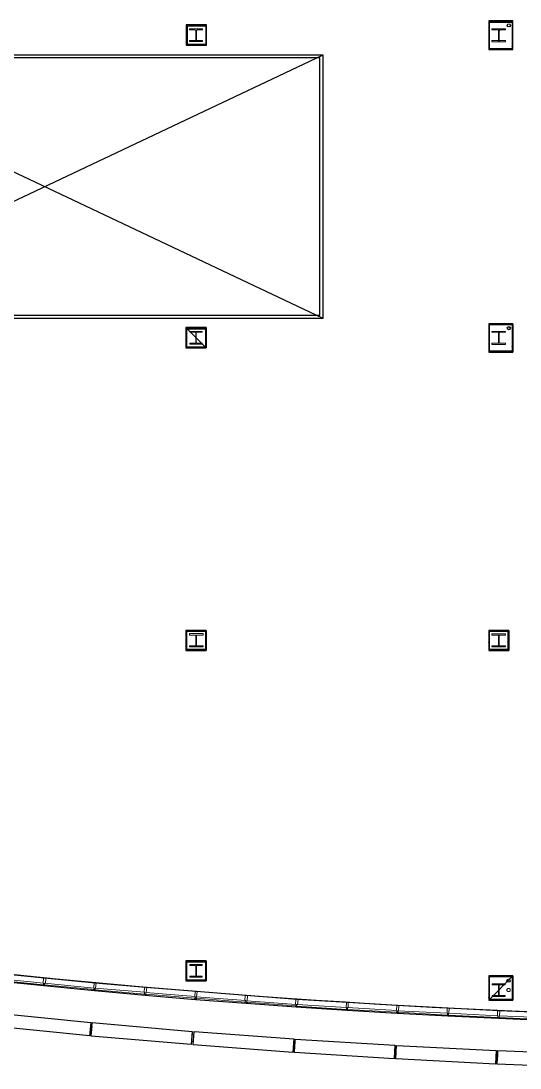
# Model space of a CAD drawing. Header units: metres. Extents: x 20.2 to 85.4, y 7.8 to 61.1.
# Drawn here: x 52.47 to 67.32, y 7.91 to 39.06 of the extents above; entities that cross this region are included whole.
import ezdxf

# ---------------------------------------------------------------- set-up
doc = ezdxf.new("R2010")
doc.units = ezdxf.units.M
for name, color, linetype, true_color in [('PDF_A-DETL', 72, 'Continuous', 0x52bf1d), ('PDF_A-GLAZ-CURT', 251, 'Continuous', 0x575757), ('PDF_S-COLS', 41, 'Continuous', 0xffd9b0)]:
    doc.layers.add(name, color=color, linetype=linetype, true_color=true_color)
doc.layers.add('PDF_A-G25 JA12-G-BLDEXIST', color=7, linetype='Continuous')
doc.layers.add('PDF_A-GLAZ-CWMG', color=7, linetype='Continuous')

msp = doc.modelspace()

# ---------------------------------------------------------------- linework, layer by layer
at = {"layer": 'PDF_A-DETL', "lineweight": 0}
msp.add_lwpolyline([(67.021, 10.232), (67.021, 10.242), (67.021, 10.253), (67.021, 10.263), (67.011, 10.274), (67, 10.274), (67, 10.285), (66.989, 10.285), (66.979, 10.285), (66.968, 10.285), (66.958, 10.285), (66.947, 10.274), (66.937, 10.263), (66.926, 10.253), (66.926, 10.242), (66.926, 10.232), (66.926, 10.221), (66.937, 10.211), (66.937, 10.2), (66.947, 10.2), (66.947, 10.189), (66.958, 10.189), (66.968, 10.189), (66.979, 10.189), (66.989, 10.189), (67, 10.189), (67, 10.2), (67.011, 10.2), (67.021, 10.211), (67.021, 10.221)], close=True, dxfattribs=at)
at = {"layer": 'PDF_A-G25 JA12-G-BLDEXIST', "lineweight": 25}
for points in [[(57.389, 38.365), (57.389, 38.355), (57.389, 38.344), (57.971, 38.344), (57.982, 38.344), (57.993, 38.344), (57.993, 38.916), (57.993, 38.926), (57.993, 38.948), (57.389, 38.948), (57.389, 38.926), (57.389, 38.916)], [(67.106, 39.064), (66.386, 39.064), (66.386, 39.043), (66.386, 39.032), (66.386, 38.238), (66.386, 38.228), (66.386, 38.217), (67.085, 38.217), (67.095, 38.217), (67.106, 38.217)], [(67.095, 39.043), (66.397, 39.043), (66.397, 39.032), (66.397, 38.238), (66.397, 38.228), (67.085, 38.228), (67.095, 38.228)], [(67.085, 39.032), (67.085, 38.238), (66.407, 38.238), (66.407, 39.032)], [(57.41, 38.355), (57.971, 38.355), (57.982, 38.355), (57.982, 38.916), (57.982, 38.926), (57.41, 38.926), (57.41, 38.916), (57.41, 38.365)], [(57.421, 38.916), (57.971, 38.916), (57.971, 38.365), (57.421, 38.365)], [(66.386, 38.725), (66.386, 38.725)], [(66.397, 38.577), (66.386, 38.577)], [(67.085, 38.323), (67.085, 38.312)], [(57.379, 29.94), (57.982, 29.94), (57.982, 29.337)], [(57.379, 29.358), (57.379, 29.347), (57.379, 29.337), (57.961, 29.337), (57.971, 29.337), (57.982, 29.337), (57.982, 29.908), (57.982, 29.93), (57.982, 29.94), (57.379, 29.94), (57.379, 29.93), (57.379, 29.908)], [(57.389, 29.347), (57.961, 29.347), (57.971, 29.347), (57.971, 29.908), (57.971, 29.93), (57.389, 29.93), (57.389, 29.908), (57.389, 29.358)], [(57.41, 29.908), (57.961, 29.908), (57.961, 29.358), (57.41, 29.358)], [(57.717, 29.908), (57.707, 29.908)], [(67.106, 30.057), (66.386, 30.057), (66.386, 30.046), (66.386, 30.035), (66.386, 29.242), (66.386, 29.231), (66.386, 29.21), (67.085, 29.21), (67.095, 29.21), (67.106, 29.21)], [(67.095, 30.046), (66.397, 30.046), (66.397, 30.035), (66.397, 29.242), (66.397, 29.231), (67.085, 29.231), (67.095, 29.231)], [(67.085, 30.035), (67.085, 29.242), (66.407, 29.242), (66.407, 30.035)], [(67.106, 30.057), (67.106, 29.21)], [(57.442, 29.337), (57.442, 29.337)], [(57.58, 29.337), (57.569, 29.347), (57.559, 29.358)], [(67.095, 29.4), (67.095, 29.39), (67.085, 29.369)], [(66.767, 29.231), (66.799, 29.231)], [(57.379, 20.361), (57.379, 20.351), (57.379, 20.34), (57.961, 20.34), (57.971, 20.34), (57.982, 20.34), (57.982, 20.912), (57.982, 20.922), (57.982, 20.933), (57.379, 20.933), (57.379, 20.922), (57.379, 20.912)], [(57.389, 20.351), (57.961, 20.351), (57.971, 20.351), (57.971, 20.912), (57.971, 20.922), (57.389, 20.922), (57.389, 20.912), (57.389, 20.361)], [(57.41, 20.912), (57.961, 20.912), (57.961, 20.361), (57.41, 20.361)], [(57.76, 20.933), (57.749, 20.922), (57.739, 20.912)], [(57.982, 20.933), (57.982, 20.34)], [(66.386, 20.361), (66.386, 20.351), (66.386, 20.34), (66.958, 20.34), (66.968, 20.34), (66.979, 20.34), (66.979, 20.912), (66.979, 20.922), (66.979, 20.933), (66.386, 20.933), (66.386, 20.922), (66.386, 20.912)], [(66.397, 20.351), (66.958, 20.351), (66.968, 20.351), (66.968, 20.912), (66.968, 20.922), (66.397, 20.922), (66.397, 20.912), (66.397, 20.361)], [(66.407, 20.912), (66.958, 20.912), (66.958, 20.361), (66.407, 20.361)], [(66.979, 20.933), (66.979, 20.34)], [(66.397, 20.7), (66.386, 20.7)], [(66.386, 20.573), (66.386, 20.583)], [(66.968, 20.499), (66.979, 20.499)], [(57.379, 10.528), (57.379, 10.517), (57.379, 10.507), (57.961, 10.507), (57.971, 10.507), (57.982, 10.507), (57.982, 11.078), (57.982, 11.089), (57.982, 11.1), (57.379, 11.1), (57.379, 11.089), (57.379, 11.078)], [(57.389, 10.517), (57.961, 10.517), (57.971, 10.517), (57.971, 11.078), (57.971, 11.089), (57.389, 11.089), (57.389, 11.078), (57.389, 10.528)], [(57.41, 11.078), (57.961, 11.078), (57.961, 10.528), (57.41, 10.528)], [(57.982, 11.1), (57.982, 10.507)], [(67.106, 10.655), (67.106, 9.935), (66.386, 9.935)], [(66.407, 10.655), (66.386, 10.655), (66.386, 10.645), (66.386, 10.634), (66.386, 9.957), (66.386, 9.946), (66.386, 9.935), (67.085, 9.935), (67.095, 9.935), (67.106, 9.935), (67.106, 10.634), (67.106, 10.645), (67.106, 10.655), (66.386, 10.655)], [(66.418, 10.645), (66.397, 10.645), (66.397, 10.634), (66.397, 9.957), (66.397, 9.946), (67.085, 9.946), (67.095, 9.946), (67.095, 10.634), (67.095, 10.645), (66.397, 10.645)], [(66.407, 10.634), (67.085, 10.634), (67.085, 9.957), (66.407, 9.957), (66.407, 10.634), (66.418, 10.634)], [(66.386, 10.009), (66.386, 10.02)]]:
    msp.add_lwpolyline(points, close=True, dxfattribs=at)
for points in [[(66.481, 38.831), (66.884, 38.831)], [(44.931, 38.037), (61.433, 30.236)], [(61.433, 38.037), (44.931, 30.236)]]:
    msp.add_lwpolyline(points, dxfattribs=at)
for centre in [(66.984, 38.932), (66.984, 29.924), (66.974, 10.512)]:
    msp.add_circle(centre, 0.0476, dxfattribs=at)
msp.add_arc((78.062, 262.264), 252.888, 258.36599, 270.88472, dxfattribs=at)
at = {"layer": 'PDF_A-GLAZ-CURT', "lineweight": 13}
for points in [[(51.674, 10.539), (53.145, 10.39), (53.145, 10.443), (51.674, 10.592)], [(53.177, 10.39), (54.648, 10.253), (54.648, 10.295), (53.177, 10.443)], [(54.68, 10.242), (56.151, 10.115), (56.151, 10.168), (54.68, 10.295)], [(56.183, 10.115), (57.654, 9.988), (57.654, 10.041), (56.183, 10.158)], [(57.686, 9.988), (59.146, 9.872), (59.157, 9.925), (57.686, 10.031)], [(59.178, 9.872), (60.649, 9.766), (60.66, 9.808), (59.189, 9.914)], [(60.681, 9.755), (62.152, 9.66), (62.152, 9.713), (60.681, 9.808)], [(62.184, 9.66), (63.655, 9.575), (63.655, 9.628), (62.184, 9.713)], [(63.687, 9.575), (65.158, 9.491), (65.158, 9.544), (63.687, 9.618)], [(65.19, 9.491), (66.661, 9.417), (66.661, 9.47), (65.19, 9.544)], [(66.693, 9.417), (68.164, 9.353), (68.164, 9.406), (66.693, 9.47)]]:
    msp.add_lwpolyline(points, close=True, dxfattribs=at)
at = {"layer": 'PDF_A-GLAZ-CWMG', "lineweight": 25}
for points in [[(51.684, 38.058), (53.187, 38.058), (54.68, 38.058), (56.183, 38.058), (57.686, 38.058), (59.178, 38.058), (60.681, 38.058), (61.454, 38.058), (61.454, 37.138), (61.454, 35.635), (61.454, 34.142), (61.454, 32.639), (61.454, 31.136), (61.454, 30.215), (60.681, 30.215), (59.178, 30.215), (57.686, 30.215), (56.183, 30.215), (54.68, 30.215), (53.187, 30.215), (51.684, 30.215)], [(51.684, 30.311), (53.187, 30.311), (54.68, 30.311), (56.183, 30.311), (57.686, 30.311), (59.178, 30.311), (60.681, 30.311), (61.359, 30.311), (61.359, 31.136), (61.359, 32.639), (61.359, 34.142), (61.359, 35.635), (61.359, 37.138), (61.359, 37.963), (60.681, 37.963), (59.178, 37.963), (57.686, 37.963), (56.183, 37.963), (54.68, 37.963), (53.187, 37.963), (51.684, 37.963)], [(83.184, 9.427), (81.681, 9.396), (80.188, 9.374), (78.685, 9.374), (77.182, 9.374), (75.679, 9.374), (74.187, 9.396), (72.684, 9.427), (71.181, 9.459), (69.678, 9.501), (68.186, 9.554), (66.683, 9.618), (65.18, 9.692), (63.677, 9.777), (62.184, 9.861), (60.681, 9.957), (59.178, 10.073), (57.686, 10.189), (56.183, 10.306), (54.68, 10.443), (53.177, 10.592), (51.674, 10.74)], [(51.653, 10.517), (53.156, 10.369), (54.659, 10.221), (56.162, 10.084), (57.665, 9.957), (59.168, 9.84), (60.66, 9.734), (62.163, 9.639), (63.666, 9.544), (65.169, 9.47), (66.672, 9.396), (68.175, 9.332)]]:
    msp.add_lwpolyline(points, dxfattribs=at)
at = {"layer": 'PDF_A-GLAZ-CWMG', "color": 251, "lineweight": 13, "true_color": 0x575757}
for points in [[(53.198, 10.433), (53.208, 10.592), (53.145, 10.592), (53.134, 10.443), (53.145, 10.443), (53.145, 10.39), (53.124, 10.39), (53.124, 10.38), (53.187, 10.369), (53.187, 10.39), (53.177, 10.39), (53.177, 10.443)], [(54.69, 10.295), (54.711, 10.443), (54.648, 10.454), (54.637, 10.295), (54.648, 10.295), (54.648, 10.253), (54.627, 10.253), (54.627, 10.232), (54.69, 10.232), (54.69, 10.242), (54.68, 10.242), (54.68, 10.295)], [(56.193, 10.158), (56.214, 10.306), (56.151, 10.316), (56.14, 10.168), (56.151, 10.158), (56.151, 10.115), (56.13, 10.115), (56.13, 10.105), (56.193, 10.094), (56.193, 10.105), (56.183, 10.115), (56.183, 10.158)], [(57.696, 10.031), (57.717, 10.179), (57.654, 10.189), (57.643, 10.041), (57.654, 10.041), (57.654, 9.988), (57.633, 9.988), (57.633, 9.978), (57.696, 9.967), (57.696, 9.988), (57.686, 9.988), (57.686, 10.031)], [(59.199, 9.914), (59.21, 10.062), (59.146, 10.073), (59.136, 9.925), (59.157, 9.925), (59.146, 9.872), (59.136, 9.872), (59.136, 9.861), (59.199, 9.851), (59.199, 9.872), (59.178, 9.872), (59.189, 9.914)], [(60.702, 9.808), (60.713, 9.957), (60.649, 9.967), (60.639, 9.808), (60.66, 9.808), (60.649, 9.766), (60.639, 9.766), (60.639, 9.745), (60.692, 9.745), (60.692, 9.755), (60.681, 9.755), (60.681, 9.808)], [(62.205, 9.713), (62.205, 9.861), (62.152, 9.861), (62.142, 9.713), (62.152, 9.713), (62.152, 9.66), (62.142, 9.66), (62.142, 9.65), (62.195, 9.65), (62.195, 9.66), (62.184, 9.66), (62.184, 9.713)], [(63.698, 9.618), (63.708, 9.766), (63.655, 9.777), (63.645, 9.628), (63.655, 9.628), (63.655, 9.575), (63.645, 9.575), (63.634, 9.554), (63.698, 9.554), (63.698, 9.575), (63.687, 9.575), (63.687, 9.618)], [(65.201, 9.544), (65.211, 9.692), (65.148, 9.692), (65.148, 9.544), (65.158, 9.544), (65.158, 9.491), (65.137, 9.491), (65.137, 9.48), (65.201, 9.48), (65.201, 9.491), (65.19, 9.491), (65.19, 9.544)], [(66.704, 9.47), (66.714, 9.618), (66.651, 9.618), (66.651, 9.47), (66.661, 9.47), (66.661, 9.417), (66.64, 9.417), (66.64, 9.406), (66.704, 9.406), (66.704, 9.417), (66.693, 9.417), (66.693, 9.47)], [(54.574, 8.972), (54.595, 9.163), (54.542, 9.173), (54.521, 8.972)], [(57.59, 8.708), (57.612, 8.898), (57.559, 8.909), (57.548, 8.708)], [(60.607, 8.475), (60.628, 8.676), (60.575, 8.676), (60.565, 8.475)], [(63.624, 8.284), (63.634, 8.485), (63.592, 8.485), (63.581, 8.284)], [(66.651, 8.125), (66.661, 8.326), (66.608, 8.326), (66.598, 8.136)]]:
    msp.add_lwpolyline(points, close=True, dxfattribs=at)
at = {"layer": 'PDF_A-GLAZ-CWMG', "lineweight": 25}
for points in [[(54.553, 9.269), (54.51, 8.877), (51.547, 9.173), (51.589, 9.565)], [(57.569, 9.004), (57.538, 8.612), (54.563, 8.866), (54.595, 9.269)], [(60.586, 8.782), (60.554, 8.379), (57.59, 8.602), (57.622, 9.004)], [(63.592, 8.591), (63.571, 8.189), (60.607, 8.379), (60.628, 8.771)], [(66.608, 8.432), (66.587, 8.03), (63.624, 8.189), (63.645, 8.581)], [(69.625, 8.316), (69.614, 7.914), (66.64, 8.03), (66.661, 8.432)]]:
    msp.add_lwpolyline(points, close=True, dxfattribs=at)
at = {"layer": 'PDF_S-COLS', "lineweight": 13}
for points in [[(57.707, 38.799), (57.876, 38.799), (57.876, 38.831), (57.485, 38.831), (57.485, 38.799), (57.654, 38.799)], [(57.675, 38.778), (57.675, 38.492)], [(57.696, 38.492), (57.696, 38.778)], [(66.714, 38.799), (66.884, 38.799), (66.884, 38.831), (66.481, 38.831), (66.481, 38.799), (66.661, 38.799)], [(66.672, 38.778), (66.672, 38.492)], [(66.693, 38.492), (66.693, 38.778)], [(57.654, 38.482), (57.485, 38.482), (57.485, 38.45), (57.876, 38.45), (57.876, 38.482), (57.707, 38.482)], [(66.661, 38.482), (66.481, 38.482), (66.481, 38.439), (66.884, 38.439), (66.884, 38.482), (66.714, 38.482)], [(57.707, 29.803), (57.866, 29.803), (57.866, 29.824), (57.495, 29.824), (57.495, 29.803), (57.654, 29.803)], [(57.675, 29.781), (57.675, 29.496)], [(57.686, 29.496), (57.686, 29.781)], [(66.704, 29.803), (66.884, 29.803), (66.884, 29.824), (66.481, 29.824), (66.481, 29.803), (66.661, 29.803)], [(66.672, 29.781), (66.672, 29.496)], [(66.693, 29.496), (66.693, 29.781)], [(57.654, 29.474), (57.495, 29.474), (57.495, 29.453), (57.866, 29.453), (57.866, 29.474), (57.707, 29.474)], [(66.661, 29.474), (66.481, 29.474), (66.481, 29.443), (66.884, 29.443), (66.884, 29.474), (66.704, 29.474)], [(57.707, 20.795), (57.887, 20.795), (57.887, 20.837), (57.485, 20.837), (57.485, 20.795), (57.654, 20.795)], [(57.675, 20.784), (57.675, 20.488)], [(57.696, 20.488), (57.696, 20.784)], [(66.704, 20.795), (66.884, 20.795), (66.884, 20.827), (66.481, 20.827), (66.481, 20.795), (66.661, 20.795)], [(66.672, 20.784), (66.672, 20.488)], [(66.693, 20.488), (66.693, 20.784)], [(57.654, 20.478), (57.485, 20.478), (57.485, 20.446), (57.887, 20.446), (57.887, 20.478), (57.707, 20.478)], [(66.661, 20.478), (66.481, 20.478), (66.481, 20.446), (66.884, 20.446), (66.884, 20.478), (66.704, 20.478)], [(57.707, 10.962), (57.866, 10.962), (57.866, 10.994), (57.495, 10.994), (57.495, 10.962), (57.665, 10.962)], [(57.675, 10.951), (57.675, 10.655)], [(57.696, 10.655), (57.696, 10.951)], [(57.665, 10.645), (57.495, 10.645), (57.495, 10.613), (57.866, 10.613), (57.866, 10.645), (57.707, 10.645)], [(66.704, 10.39), (66.873, 10.39), (66.873, 10.422), (66.492, 10.422), (66.492, 10.39), (66.661, 10.39)], [(66.672, 10.38), (66.672, 10.084)], [(66.693, 10.084), (66.693, 10.38)], [(66.661, 10.073), (66.492, 10.073), (66.492, 10.041), (66.873, 10.041), (66.873, 10.073), (66.704, 10.073)]]:
    msp.add_lwpolyline(points, dxfattribs=at)
for centre, start, end in [((57.659, 38.773), 359.9999, 90.0001), ((57.712, 38.773), 89.9999, 180.0001), ((66.667, 38.773), 359.9999, 90.0001), ((66.72, 38.773), 89.9999, 180.0001), ((57.659, 38.487), 269.9999, 0.0001), ((57.712, 38.487), 179.9999, 270.0001), ((66.667, 38.487), 269.9999, 0.0001), ((66.72, 38.487), 179.9999, 270.0001), ((57.659, 29.776), 359.9999, 90.0001), ((57.712, 29.776), 89.9999, 180.0001), ((66.667, 29.776), 359.9999, 90.0001), ((66.709, 29.776), 89.9999, 180.0001), ((57.659, 29.49), 269.9999, 0.0001), ((57.712, 29.49), 179.9999, 270.0001), ((66.667, 29.49), 269.9999, 0.0001), ((66.709, 29.49), 179.9999, 270.0001), ((57.659, 20.779), 359.9999, 90.0001), ((57.712, 20.779), 89.9999, 180.0001), ((66.667, 20.779), 359.9999, 90.0001), ((66.709, 20.779), 89.9999, 180.0001), ((57.659, 20.483), 269.9999, 0.0001), ((57.712, 20.483), 179.9999, 270.0001), ((66.667, 20.483), 269.9999, 0.0001), ((66.709, 20.483), 179.9999, 270.0001), ((57.67, 10.946), 359.9999, 90.0001), ((57.712, 10.946), 89.9999, 180.0001), ((57.67, 10.65), 269.9999, 0.0001), ((57.712, 10.65), 179.9999, 270.0001), ((66.667, 10.375), 359.9999, 90.0001), ((66.709, 10.375), 89.9999, 180.0001), ((66.667, 10.078), 269.9999, 0.0001), ((66.709, 10.078), 179.9999, 270.0001)]:
    msp.add_arc(centre, 0.0159, start, end, dxfattribs=at)

doc.saveas('drawing.dxf')
